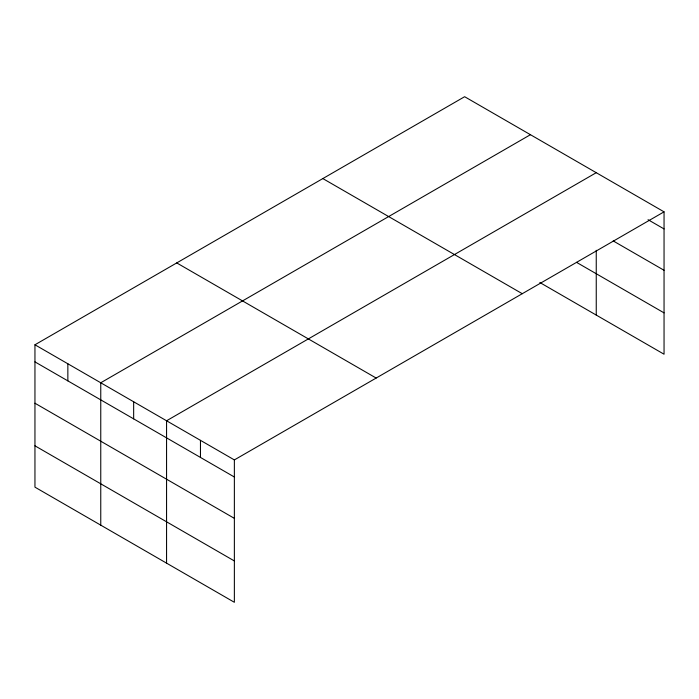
<?xml version="1.0" encoding="UTF-8"?>
<svg xmlns="http://www.w3.org/2000/svg" width="699" height="699" viewBox="0 0 699 699"><rect width="100%" height="100%" fill="white"/><g stroke="black" fill="none" stroke-linecap="round" stroke-linejoin="round"><path stroke-width="1.05" d="M664.05 211.841L464.634 96.707L34.95 344.782L34.95 487.159L234.366 602.293L234.366 459.916L664.05 211.841L664.05 354.218L539.838 282.51M530.445 134.697L100.761 382.772L100.761 525.15M596.247 172.697L166.563 420.772L166.563 563.149M648.043 219.696L664.05 228.931M613.198 240.919L664.05 270.277M576.509 262.335L664.05 312.872M322.842 178.577L522.258 293.702M176.742 262.92L376.158 378.054M34.95 344.782L234.366 459.916M34.95 361.881L234.366 477.006M34.95 403.218L234.366 518.352M34.95 445.813L234.366 560.947M596.247 250.303L596.247 315.074M200.464 440.344L200.464 457.434M133.658 401.776L133.658 418.867M67.855 363.777L67.855 380.876"/></g></svg>
